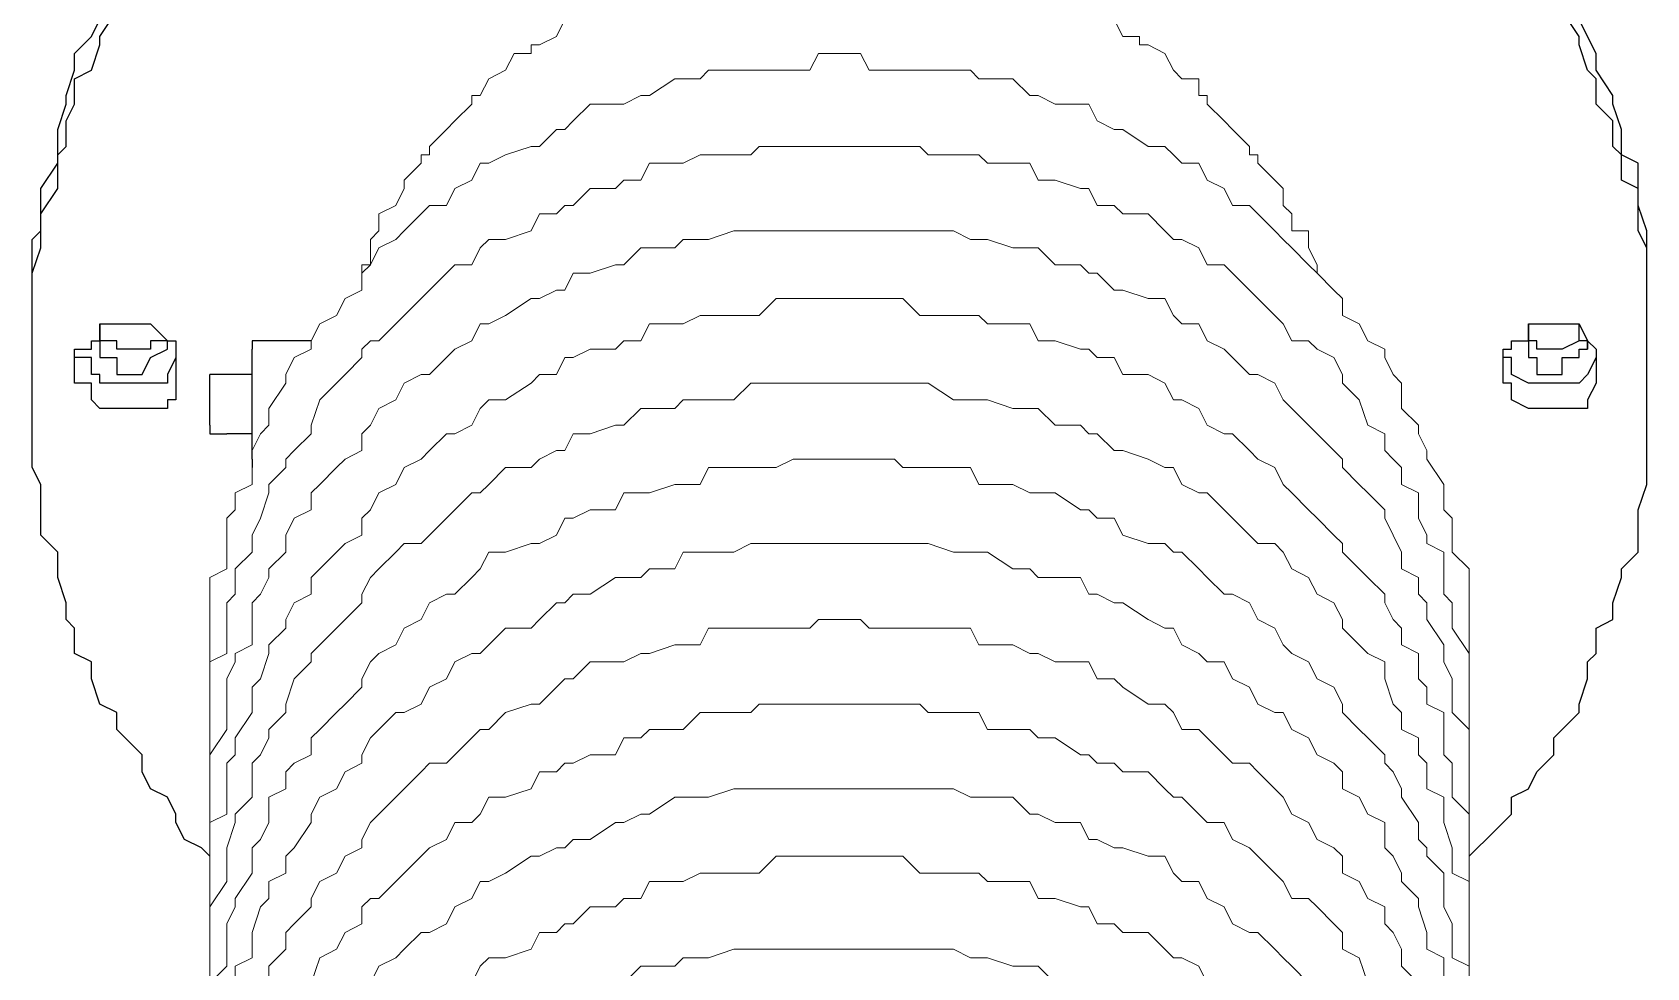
# Model space of a CAD drawing. Header units: millimetres. Extents: x 37084 to 180780, y -153145 to -16322.
# Drawn here: x 75484.8 to 75882.1, y -116791.4 to -116561.1 of the extents above; entities that cross this region are included whole.
import ezdxf

# ---------------------------------------------------------------- set-up
doc = ezdxf.new("R2010")
doc.units = ezdxf.units.MM
doc.header["$MEASUREMENT"] = 0
doc.linetypes.add('CONTINU', pattern=[0])
doc.layers.add('00', color=5, linetype='Continuous', lineweight=9)

# ---------------------------------------------------------------- blocks, each defined once
blk = doc.blocks.new('MBA')
at = {"color": 0, "linetype": 'ByBlock', "lineweight": 25}
for points in [[(1957846.1, 285251.36), (1957846.1, 285255.52), (1957846.1, 285261.76), (1957846.1, 285263.84), (1957846.1, 285270.08), (1957846.1, 285276.32), (1957848.18, 285278.4), (1957848.18, 285284.64), (1957848.18, 285288.81), (1957852.34, 285295.05), (1957852.34, 285297.13), (1957852.34, 285303.37), (1957854.42, 285309.61), (1957854.42, 285311.69), (1957856.5, 285317.93), (1957856.5, 285322.09), (1957860.66, 285326.25), (1957862.74, 285330.41)], [(1958243.41, 285251.36), (1958243.41, 285255.52), (1958243.41, 285261.76), (1958243.41, 285263.84), (1958243.41, 285270.08), (1958243.41, 285276.32), (1958243.41, 285278.4), (1958241.33, 285284.64), (1958241.33, 285288.81), (1958241.33, 285295.05), (1958237.17, 285297.13), (1958237.17, 285303.37), (1958235.09, 285309.61), (1958235.09, 285311.69), (1958230.93, 285317.93), (1958230.93, 285322.09), (1958228.85, 285326.25), (1958226.77, 285330.41)], [(1957846.1, 285243.04), (1957846.1, 285249.28), (1957846.1, 285255.52), (1957846.1, 285257.6), (1957846.1, 285263.84), (1957846.1, 285268), (1957848.18, 285274.24), (1957848.18, 285278.4), (1957848.18, 285282.56), (1957852.34, 285288.81), (1957852.34, 285290.89), (1957852.34, 285297.13), (1957854.42, 285299.21), (1957854.42, 285305.45), (1957856.5, 285309.61), (1957856.5, 285315.85), (1957860.66, 285317.93), (1957862.74, 285324.17), (1957862.74, 285326.25), (1957866.9, 285332.49)], [(1958243.41, 285243.04), (1958243.41, 285249.28), (1958243.41, 285255.52), (1958243.41, 285257.6), (1958243.41, 285263.84), (1958243.41, 285268), (1958243.41, 285274.24), (1958241.33, 285278.4), (1958241.33, 285282.56), (1958241.33, 285288.81), (1958237.17, 285290.89), (1958237.17, 285297.13), (1958235.09, 285299.21), (1958235.09, 285305.45), (1958230.93, 285309.61), (1958230.93, 285315.85), (1958228.85, 285317.93), (1958226.77, 285324.17), (1958226.77, 285326.25), (1958222.61, 285332.49)], [(1957856.5, 285243.04), (1957856.5, 285247.2), (1957856.5, 285249.28), (1957860.66, 285249.28), (1957860.66, 285251.36), (1957862.74, 285251.36), (1957862.74, 285255.52), (1957866.9, 285255.52), (1957868.98, 285255.52)], [(1957862.74, 285255.52), (1957862.74, 285251.36)], [(1957868.98, 285255.52), (1957873.14, 285255.52), (1957875.22, 285255.52), (1957879.38, 285251.36), (1957881.46, 285251.36), (1957881.46, 285249.28), (1957881.46, 285247.2), (1957881.46, 285243.04)], [(1957879.38, 285251.36), (1957875.22, 285255.52)], [(1958208.04, 285243.04), (1958208.04, 285247.2), (1958208.04, 285249.28), (1958210.12, 285249.28), (1958210.12, 285251.36), (1958214.29, 285251.36), (1958214.29, 285255.52), (1958216.37, 285255.52), (1958220.53, 285255.52)], [(1958214.29, 285255.52), (1958214.29, 285251.36)], [(1958220.53, 285255.52), (1958222.61, 285255.52), (1958226.77, 285255.52), (1958228.85, 285251.36), (1958230.93, 285249.28), (1958230.93, 285247.2), (1958230.93, 285243.04)], [(1958228.85, 285251.36), (1958226.77, 285251.36), (1958226.77, 285255.52)], [(1957846.1, 285243.04), (1957846.1, 285251.36)], [(1957862.74, 285251.36), (1957862.74, 285249.28), (1957862.74, 285247.2), (1957866.9, 285247.2), (1957866.9, 285243.04), (1957868.98, 285243.04), (1957873.14, 285243.04), (1957875.22, 285247.2), (1957879.38, 285249.28), (1957879.38, 285251.36), (1957875.22, 285251.36), (1957875.22, 285249.28), (1957873.14, 285249.28), (1957868.98, 285249.28), (1957866.9, 285249.28), (1957866.9, 285251.36), (1957862.74, 285251.36)], [(1957902.26, 285251.36), (1957900.18, 285251.36), (1957900.18, 285249.28)], [(1957900.18, 285222.24), (1957900.18, 285249.28)], [(1957914.74, 285251.36), (1957902.26, 285251.36)], [(1958214.29, 285251.36), (1958214.29, 285249.28), (1958214.29, 285247.2), (1958216.37, 285247.2), (1958216.37, 285243.04), (1958220.53, 285243.04), (1958222.61, 285243.04), (1958222.61, 285247.2), (1958226.77, 285247.2), (1958226.77, 285249.28), (1958228.85, 285249.28), (1958228.85, 285251.36)], [(1958226.77, 285251.36), (1958222.61, 285249.28), (1958220.53, 285249.28), (1958216.37, 285249.28), (1958216.37, 285251.36), (1958214.29, 285251.36)], [(1958228.85, 285251.36), (1958228.85, 285249.28)], [(1958243.41, 285243.04), (1958243.41, 285251.36)], [(1957868.98, 285240.96), (1957866.9, 285240.96), (1957862.74, 285240.96), (1957862.74, 285243.04), (1957860.66, 285243.04), (1957860.66, 285247.2), (1957856.5, 285247.2)], [(1957881.46, 285247.2), (1957879.38, 285243.04), (1957879.38, 285240.96), (1957875.22, 285240.96), (1957873.14, 285240.96), (1957868.98, 285240.96)], [(1958220.53, 285240.96), (1958216.37, 285240.96), (1958214.29, 285240.96), (1958210.12, 285243.04), (1958210.12, 285247.2), (1958208.04, 285247.2)], [(1958230.93, 285247.2), (1958228.85, 285243.04), (1958226.77, 285240.96), (1958222.61, 285240.96), (1958220.53, 285240.96)], [(1957889.78, 285124.47), (1957887.7, 285126.55), (1957883.54, 285128.63), (1957881.46, 285132.79), (1957881.46, 285134.87), (1957879.38, 285139.03), (1957875.22, 285141.11), (1957873.14, 285145.27), (1957873.14, 285149.43), (1957868.98, 285153.59), (1957866.9, 285155.67), (1957866.9, 285159.84), (1957862.74, 285161.92), (1957860.66, 285168.16), (1957860.66, 285172.32), (1957856.5, 285174.4), (1957856.5, 285180.64), (1957854.42, 285182.72), (1957854.42, 285186.88), (1957852.34, 285193.12), (1957852.34, 285195.2), (1957852.34, 285199.36), (1957848.18, 285203.52), (1957848.18, 285207.68), (1957848.18, 285209.76), (1957848.18, 285216), (1957846.1, 285220.16), (1957846.1, 285222.24), (1957846.1, 285228.48), (1957846.1, 285230.56), (1957846.1, 285236.8), (1957846.1, 285240.96), (1957846.1, 285243.04)], [(1957868.98, 285234.72), (1957866.9, 285234.72), (1957862.74, 285234.72), (1957860.66, 285236.8), (1957860.66, 285240.96), (1957856.5, 285240.96), (1957856.5, 285243.04)], [(1957881.46, 285243.04), (1957881.46, 285240.96), (1957881.46, 285236.8), (1957879.38, 285236.8), (1957879.38, 285234.72), (1957875.22, 285234.72), (1957873.14, 285234.72), (1957868.98, 285234.72)], [(1957889.78, 285230.56), (1957889.78, 285243.04)], [(1957893.94, 285243.04), (1957889.78, 285243.04)], [(1957900.18, 285243.04), (1957893.94, 285243.04)], [(1958199.72, 285124.47), (1958201.8, 285126.55), (1958203.88, 285128.63), (1958208.04, 285132.79), (1958210.12, 285134.87), (1958210.12, 285139.03), (1958214.29, 285141.11), (1958216.37, 285145.27), (1958220.53, 285149.43), (1958220.53, 285153.59), (1958222.61, 285155.67), (1958226.77, 285159.84), (1958226.77, 285161.92), (1958228.85, 285168.16), (1958228.85, 285172.32), (1958230.93, 285174.4), (1958230.93, 285180.64), (1958235.09, 285182.72), (1958235.09, 285186.88), (1958237.17, 285193.12), (1958237.17, 285195.2), (1958241.33, 285199.36), (1958241.33, 285203.52), (1958241.33, 285207.68), (1958241.33, 285209.76), (1958243.41, 285216), (1958243.41, 285220.16), (1958243.41, 285222.24), (1958243.41, 285228.48), (1958243.41, 285230.56), (1958243.41, 285236.8), (1958243.41, 285240.96), (1958243.41, 285243.04)], [(1958220.53, 285234.72), (1958216.37, 285234.72), (1958214.29, 285234.72), (1958210.12, 285236.8), (1958210.12, 285240.96), (1958208.04, 285240.96), (1958208.04, 285243.04)], [(1958230.93, 285243.04), (1958230.93, 285240.96), (1958228.85, 285236.8), (1958228.85, 285234.72), (1958226.77, 285234.72), (1958222.61, 285234.72), (1958220.53, 285234.72)], [(1957889.78, 285230.56), (1957889.78, 285228.48), (1957893.94, 285228.48)], [(1957900.18, 285228.48), (1957893.94, 285228.48)], [(1957900.18, 285222.24), (1957900.18, 285220.16)]]:
    blk.add_lwpolyline(points, dxfattribs=at)
at = {"color": 0, "linetype": 'ByBlock', "lineweight": 13}
for points in [[(1957927.22, 285268), (1957927.22, 285270.08), (1957929.3, 285270.08), (1957929.3, 285274.24), (1957929.3, 285276.32), (1957931.38, 285278.4), (1957931.38, 285282.56), (1957935.54, 285284.64), (1957937.62, 285288.81), (1957937.62, 285290.89), (1957941.78, 285295.05), (1957941.78, 285297.13), (1957943.86, 285297.13), (1957943.86, 285299.21), (1957948.02, 285303.37), (1957950.1, 285305.45), (1957954.27, 285309.61), (1957954.27, 285311.69), (1957956.35, 285311.69), (1957958.43, 285315.85), (1957962.59, 285317.93), (1957964.67, 285322.09), (1957968.83, 285322.09), (1957968.83, 285324.17), (1957970.91, 285324.17), (1957975.07, 285326.25), (1957977.15, 285330.41)], [(1958112.36, 285330.41), (1958114.44, 285326.25), (1958118.6, 285326.25), (1958118.6, 285324.17), (1958120.68, 285324.17), (1958124.84, 285322.09), (1958126.92, 285317.93), (1958129, 285315.85), (1958133.16, 285315.85), (1958133.16, 285311.69), (1958135.24, 285311.69), (1958135.24, 285309.61), (1958139.4, 285305.45), (1958141.48, 285303.37), (1958145.64, 285299.21), (1958145.64, 285297.13), (1958147.72, 285297.13), (1958147.72, 285295.05), (1958151.88, 285290.89), (1958153.96, 285288.81), (1958153.96, 285284.64), (1958156.04, 285282.56), (1958156.04, 285278.4), (1958160.2, 285278.4), (1958160.2, 285276.32), (1958160.2, 285274.24), (1958162.28, 285270.08), (1958162.28, 285268)], [(1957889.78, 285159.84), (1957889.78, 285166.08), (1957889.78, 285168.16), (1957889.78, 285172.32), (1957889.78, 285174.4), (1957889.78, 285180.64), (1957889.78, 285182.72), (1957889.78, 285186.88), (1957889.78, 285193.12), (1957893.94, 285195.2), (1957893.94, 285199.36), (1957893.94, 285201.44), (1957893.94, 285207.68), (1957896.02, 285209.76), (1957896.02, 285213.92), (1957900.18, 285216), (1957900.18, 285222.24), (1957900.18, 285224.32), (1957902.26, 285228.48), (1957904.34, 285230.56), (1957904.34, 285234.72), (1957908.5, 285240.96), (1957908.5, 285243.04), (1957910.58, 285247.2), (1957914.74, 285249.28), (1957914.74, 285251.36), (1957916.82, 285255.52), (1957920.98, 285257.6), (1957923.06, 285261.76), (1957927.22, 285263.84), (1957927.22, 285268), (1957929.3, 285270.08), (1957931.38, 285274.24), (1957935.54, 285276.32), (1957937.62, 285278.4), (1957941.78, 285282.56), (1957943.86, 285284.64), (1957948.02, 285284.64), (1957950.1, 285288.81), (1957954.27, 285290.89), (1957956.35, 285295.05), (1957958.43, 285295.05), (1957962.59, 285297.13), (1957968.83, 285299.21), (1957970.91, 285299.21), (1957975.07, 285303.37), (1957977.15, 285303.37), (1957979.23, 285305.45), (1957983.39, 285309.61), (1957989.63, 285309.61), (1957991.71, 285309.61), (1957995.87, 285311.69), (1957997.95, 285311.69), (1958004.19, 285315.85), (1958006.27, 285315.85), (1958010.43, 285315.85), (1958012.51, 285317.93), (1958018.75, 285317.93), (1958022.91, 285317.93), (1958024.99, 285317.93), (1958029.15, 285317.93), (1958033.31, 285317.93), (1958037.47, 285317.93), (1958039.55, 285322.09), (1958045.79, 285322.09)], [(1958045.79, 285322.09), (1958049.95, 285322.09), (1958052.03, 285317.93), (1958058.27, 285317.93), (1958060.35, 285317.93), (1958064.51, 285317.93), (1958066.59, 285317.93), (1958072.83, 285317.93), (1958076.99, 285317.93), (1958079.07, 285315.85), (1958081.15, 285315.85), (1958087.4, 285315.85), (1958091.56, 285311.69), (1958093.64, 285311.69), (1958097.8, 285309.61), (1958104.04, 285309.61), (1958106.12, 285309.61), (1958108.2, 285305.45), (1958112.36, 285303.37), (1958114.44, 285303.37), (1958120.68, 285299.21), (1958124.84, 285299.21), (1958126.92, 285297.13), (1958129, 285295.05), (1958133.16, 285295.05), (1958135.24, 285290.89), (1958139.4, 285288.81), (1958141.48, 285284.64), (1958145.64, 285284.64), (1958147.72, 285282.56), (1958151.88, 285278.4), (1958153.96, 285276.32), (1958156.04, 285274.24), (1958160.2, 285270.08), (1958162.28, 285268), (1958166.44, 285263.84), (1958168.52, 285261.76), (1958168.52, 285257.6), (1958172.68, 285255.52), (1958174.76, 285251.36), (1958178.92, 285249.28), (1958178.92, 285247.2), (1958181, 285243.04), (1958183.08, 285240.96), (1958183.08, 285234.72), (1958187.24, 285230.56), (1958187.24, 285228.48), (1958189.32, 285224.32), (1958189.32, 285222.24), (1958193.48, 285216), (1958193.48, 285213.92), (1958193.48, 285209.76), (1958195.56, 285207.68), (1958195.56, 285201.44), (1958195.56, 285199.36), (1958199.72, 285195.2), (1958199.72, 285193.12), (1958199.72, 285186.88), (1958199.72, 285182.72), (1958199.72, 285180.64), (1958199.72, 285174.4), (1958199.72, 285172.32), (1958199.72, 285168.16), (1958199.72, 285166.08), (1958199.72, 285159.84)], [(1957889.78, 285141.11), (1957889.78, 285145.27), (1957889.78, 285147.35), (1957889.78, 285153.59), (1957889.78, 285155.67), (1957889.78, 285159.84), (1957889.78, 285161.92), (1957889.78, 285168.16), (1957889.78, 285172.32), (1957893.94, 285174.4), (1957893.94, 285180.64), (1957893.94, 285182.72), (1957893.94, 285186.88), (1957896.02, 285188.96), (1957896.02, 285195.2), (1957900.18, 285199.36), (1957900.18, 285201.44), (1957900.18, 285203.52), (1957902.26, 285207.68), (1957904.34, 285213.92), (1957904.34, 285216), (1957908.5, 285220.16), (1957908.5, 285222.24), (1957910.58, 285224.32), (1957914.74, 285228.48), (1957914.74, 285230.56), (1957916.82, 285236.8), (1957920.98, 285240.96), (1957923.06, 285243.04), (1957927.22, 285247.2), (1957927.22, 285249.28), (1957929.3, 285251.36), (1957931.38, 285251.36), (1957935.54, 285255.52), (1957937.62, 285257.6), (1957941.78, 285261.76), (1957943.86, 285263.84), (1957948.02, 285268), (1957950.1, 285270.08), (1957954.27, 285270.08), (1957956.35, 285274.24), (1957958.43, 285276.32), (1957962.59, 285276.32), (1957968.83, 285278.4), (1957970.91, 285282.56), (1957975.07, 285282.56), (1957977.15, 285284.64), (1957979.23, 285284.64), (1957983.39, 285288.81), (1957989.63, 285288.81), (1957991.71, 285290.89), (1957995.87, 285290.89), (1957997.95, 285295.05), (1958004.19, 285295.05), (1958006.27, 285295.05), (1958010.43, 285297.13), (1958012.51, 285297.13), (1958018.75, 285297.13), (1958022.91, 285297.13), (1958024.99, 285299.21), (1958029.15, 285299.21), (1958033.31, 285299.21), (1958037.47, 285299.21), (1958039.55, 285299.21), (1958045.79, 285299.21)], [(1958045.79, 285299.21), (1958049.95, 285299.21), (1958052.03, 285299.21), (1958058.27, 285299.21), (1958060.35, 285299.21), (1958064.51, 285299.21), (1958066.59, 285297.13), (1958072.83, 285297.13), (1958076.99, 285297.13), (1958079.07, 285297.13), (1958081.15, 285295.05), (1958087.4, 285295.05), (1958091.56, 285295.05), (1958093.64, 285290.89), (1958097.8, 285290.89), (1958104.04, 285288.81), (1958106.12, 285288.81), (1958108.2, 285284.64), (1958112.36, 285284.64), (1958114.44, 285282.56), (1958120.68, 285282.56), (1958124.84, 285278.4), (1958126.92, 285276.32), (1958129, 285276.32), (1958133.16, 285274.24), (1958135.24, 285270.08), (1958139.4, 285270.08), (1958141.48, 285268), (1958145.64, 285263.84), (1958147.72, 285261.76), (1958151.88, 285257.6), (1958153.96, 285255.52), (1958156.04, 285251.36), (1958160.2, 285251.36), (1958162.28, 285249.28), (1958166.44, 285247.2), (1958168.52, 285243.04), (1958168.52, 285240.96), (1958172.68, 285236.8), (1958174.76, 285230.56), (1958178.92, 285228.48), (1958178.92, 285224.32), (1958181, 285222.24), (1958183.08, 285220.16), (1958183.08, 285216), (1958187.24, 285213.92), (1958187.24, 285207.68), (1958189.32, 285203.52), (1958189.32, 285201.44), (1958193.48, 285199.36), (1958193.48, 285195.2), (1958193.48, 285188.96), (1958195.56, 285186.88), (1958195.56, 285182.72), (1958195.56, 285180.64), (1958199.72, 285174.4), (1958199.72, 285172.32), (1958199.72, 285168.16), (1958199.72, 285161.92), (1958199.72, 285159.84), (1958199.72, 285155.67), (1958199.72, 285153.59), (1958199.72, 285147.35), (1958199.72, 285145.27), (1958199.72, 285141.11)], [(1957889.78, 285120.31), (1957889.78, 285124.47), (1957889.78, 285128.63), (1957889.78, 285132.79), (1957889.78, 285134.87), (1957889.78, 285141.11), (1957889.78, 285145.27), (1957889.78, 285147.35), (1957889.78, 285149.43), (1957893.94, 285155.67), (1957893.94, 285159.84), (1957893.94, 285161.92), (1957893.94, 285168.16), (1957896.02, 285172.32), (1957896.02, 285174.4), (1957900.18, 285176.48), (1957900.18, 285182.72), (1957900.18, 285186.88), (1957902.26, 285188.96), (1957904.34, 285193.12), (1957904.34, 285195.2), (1957908.5, 285199.36), (1957908.5, 285203.52), (1957910.58, 285207.68), (1957914.74, 285209.76), (1957914.74, 285213.92), (1957916.82, 285216), (1957920.98, 285220.16), (1957923.06, 285222.24), (1957927.22, 285224.32), (1957927.22, 285228.48), (1957929.3, 285230.56), (1957931.38, 285234.72), (1957935.54, 285236.8), (1957937.62, 285240.96), (1957941.78, 285243.04), (1957943.86, 285243.04), (1957948.02, 285247.2), (1957950.1, 285249.28), (1957954.27, 285251.36), (1957956.35, 285255.52), (1957958.43, 285255.52), (1957962.59, 285257.6), (1957968.83, 285261.76), (1957970.91, 285261.76), (1957975.07, 285263.84), (1957977.15, 285263.84), (1957979.23, 285268), (1957983.39, 285268), (1957989.63, 285270.08), (1957991.71, 285270.08), (1957995.87, 285274.24), (1957997.95, 285274.24), (1958004.19, 285274.24), (1958006.27, 285276.32), (1958010.43, 285276.32), (1958012.51, 285276.32), (1958018.75, 285278.4), (1958022.91, 285278.4), (1958024.99, 285278.4), (1958029.15, 285278.4), (1958033.31, 285278.4), (1958037.47, 285278.4), (1958039.55, 285278.4), (1958045.79, 285278.4)], [(1958045.79, 285278.4), (1958049.95, 285278.4), (1958052.03, 285278.4), (1958058.27, 285278.4), (1958060.35, 285278.4), (1958064.51, 285278.4), (1958066.59, 285278.4), (1958072.83, 285278.4), (1958076.99, 285276.32), (1958079.07, 285276.32), (1958081.15, 285276.32), (1958087.4, 285274.24), (1958091.56, 285274.24), (1958093.64, 285274.24), (1958097.8, 285270.08), (1958104.04, 285270.08), (1958106.12, 285268), (1958108.2, 285268), (1958112.36, 285263.84), (1958114.44, 285263.84), (1958120.68, 285261.76), (1958124.84, 285261.76), (1958126.92, 285257.6), (1958129, 285255.52), (1958133.16, 285255.52), (1958135.24, 285251.36), (1958139.4, 285249.28), (1958141.48, 285247.2), (1958145.64, 285243.04), (1958147.72, 285243.04), (1958151.88, 285240.96), (1958153.96, 285236.8), (1958156.04, 285234.72), (1958160.2, 285230.56), (1958162.28, 285228.48), (1958166.44, 285224.32), (1958168.52, 285222.24), (1958168.52, 285220.16), (1958172.68, 285216), (1958174.76, 285213.92), (1958178.92, 285209.76), (1958178.92, 285207.68), (1958181, 285203.52), (1958183.08, 285199.36), (1958183.08, 285195.2), (1958187.24, 285193.12), (1958187.24, 285188.96), (1958189.32, 285186.88), (1958189.32, 285182.72), (1958193.48, 285176.48), (1958193.48, 285174.4), (1958193.48, 285172.32), (1958195.56, 285168.16), (1958195.56, 285161.92), (1958195.56, 285159.84), (1958199.72, 285155.67), (1958199.72, 285149.43), (1958199.72, 285147.35), (1958199.72, 285145.27), (1958199.72, 285141.11), (1958199.72, 285134.87), (1958199.72, 285132.79), (1958199.72, 285128.63), (1958199.72, 285124.47), (1958199.72, 285120.31)], [(1957889.78, 285101.59), (1957889.78, 285105.75), (1957889.78, 285107.83), (1957889.78, 285111.99), (1957889.78, 285118.23), (1957889.78, 285120.31), (1957889.78, 285124.47), (1957889.78, 285128.63), (1957889.78, 285132.79), (1957893.94, 285134.87), (1957893.94, 285139.03), (1957893.94, 285145.27), (1957893.94, 285147.35), (1957896.02, 285149.43), (1957896.02, 285153.59), (1957900.18, 285159.84), (1957900.18, 285161.92), (1957900.18, 285166.08), (1957902.26, 285168.16), (1957904.34, 285174.4), (1957904.34, 285176.48), (1957908.5, 285180.64), (1957908.5, 285182.72), (1957910.58, 285186.88), (1957914.74, 285188.96), (1957914.74, 285193.12), (1957916.82, 285195.2), (1957920.98, 285199.36), (1957923.06, 285201.44), (1957927.22, 285203.52), (1957927.22, 285207.68), (1957929.3, 285209.76), (1957931.38, 285213.92), (1957935.54, 285216), (1957937.62, 285220.16), (1957941.78, 285222.24), (1957943.86, 285224.32), (1957948.02, 285228.48), (1957950.1, 285228.48), (1957954.27, 285230.56), (1957956.35, 285234.72), (1957958.43, 285236.8), (1957962.59, 285236.8), (1957968.83, 285240.96), (1957970.91, 285243.04), (1957975.07, 285243.04), (1957977.15, 285247.2), (1957979.23, 285247.2), (1957983.39, 285249.28), (1957989.63, 285249.28), (1957991.71, 285251.36), (1957995.87, 285251.36), (1957997.95, 285255.52), (1958004.19, 285255.52), (1958006.27, 285255.52), (1958010.43, 285257.6), (1958012.51, 285257.6), (1958018.75, 285257.6), (1958022.91, 285257.6), (1958024.99, 285257.6), (1958029.15, 285261.76), (1958033.31, 285261.76), (1958037.47, 285261.76), (1958039.55, 285261.76), (1958045.79, 285261.76)], [(1958045.79, 285261.76), (1958049.95, 285261.76), (1958052.03, 285261.76), (1958058.27, 285261.76), (1958060.35, 285261.76), (1958064.51, 285257.6), (1958066.59, 285257.6), (1958072.83, 285257.6), (1958076.99, 285257.6), (1958079.07, 285257.6), (1958081.15, 285255.52), (1958087.4, 285255.52), (1958091.56, 285255.52), (1958093.64, 285251.36), (1958097.8, 285251.36), (1958104.04, 285249.28), (1958106.12, 285249.28), (1958108.2, 285247.2), (1958112.36, 285247.2), (1958114.44, 285243.04), (1958120.68, 285243.04), (1958124.84, 285240.96), (1958126.92, 285236.8), (1958129, 285236.8), (1958133.16, 285234.72), (1958135.24, 285230.56), (1958139.4, 285228.48), (1958141.48, 285228.48), (1958145.64, 285224.32), (1958147.72, 285222.24), (1958151.88, 285220.16), (1958153.96, 285216), (1958156.04, 285213.92), (1958160.2, 285209.76), (1958162.28, 285207.68), (1958166.44, 285203.52), (1958168.52, 285201.44), (1958168.52, 285199.36), (1958172.68, 285195.2), (1958174.76, 285193.12), (1958178.92, 285188.96), (1958178.92, 285186.88), (1958181, 285182.72), (1958183.08, 285180.64), (1958183.08, 285176.48), (1958187.24, 285174.4), (1958187.24, 285168.16), (1958189.32, 285166.08), (1958189.32, 285161.92), (1958193.48, 285159.84), (1958193.48, 285153.59), (1958193.48, 285149.43), (1958195.56, 285147.35), (1958195.56, 285145.27), (1958195.56, 285139.03), (1958199.72, 285134.87), (1958199.72, 285132.79), (1958199.72, 285128.63), (1958199.72, 285124.47), (1958199.72, 285120.31), (1958199.72, 285118.23), (1958199.72, 285111.99), (1958199.72, 285107.83), (1958199.72, 285105.75), (1958199.72, 285101.59)], [(1957889.78, 285093.27), (1957889.78, 285097.43), (1957889.78, 285099.51), (1957889.78, 285105.75), (1957889.78, 285107.83), (1957889.78, 285111.99), (1957893.94, 285118.23), (1957893.94, 285120.31), (1957893.94, 285124.47), (1957893.94, 285126.55), (1957896.02, 285132.79), (1957896.02, 285134.87), (1957900.18, 285139.03), (1957900.18, 285141.11), (1957900.18, 285147.35), (1957902.26, 285149.43), (1957904.34, 285153.59), (1957904.34, 285155.67), (1957908.5, 285159.84), (1957908.5, 285161.92), (1957910.58, 285168.16), (1957914.74, 285172.32), (1957914.74, 285174.4), (1957916.82, 285176.48), (1957920.98, 285180.64), (1957923.06, 285182.72), (1957927.22, 285186.88), (1957927.22, 285188.96), (1957929.3, 285193.12), (1957931.38, 285195.2), (1957935.54, 285199.36), (1957937.62, 285201.44), (1957941.78, 285201.44), (1957943.86, 285203.52), (1957948.02, 285207.68), (1957950.1, 285209.76), (1957954.27, 285213.92), (1957956.35, 285213.92), (1957958.43, 285216), (1957962.59, 285220.16), (1957968.83, 285220.16), (1957970.91, 285222.24), (1957975.07, 285224.32), (1957977.15, 285224.32), (1957979.23, 285228.48), (1957983.39, 285228.48), (1957989.63, 285230.56), (1957991.71, 285230.56), (1957995.87, 285234.72), (1957997.95, 285234.72), (1958004.19, 285234.72), (1958006.27, 285236.8), (1958010.43, 285236.8), (1958012.51, 285236.8), (1958018.75, 285236.8), (1958022.91, 285240.96), (1958024.99, 285240.96), (1958029.15, 285240.96), (1958033.31, 285240.96), (1958037.47, 285240.96), (1958039.55, 285240.96), (1958045.79, 285240.96)], [(1958045.79, 285240.96), (1958049.95, 285240.96), (1958052.03, 285240.96), (1958058.27, 285240.96), (1958060.35, 285240.96), (1958064.51, 285240.96), (1958066.59, 285240.96), (1958072.83, 285236.8), (1958076.99, 285236.8), (1958079.07, 285236.8), (1958081.15, 285236.8), (1958087.4, 285234.72), (1958091.56, 285234.72), (1958093.64, 285234.72), (1958097.8, 285230.56), (1958104.04, 285230.56), (1958106.12, 285228.48), (1958108.2, 285228.48), (1958112.36, 285224.32), (1958114.44, 285224.32), (1958120.68, 285222.24), (1958124.84, 285220.16), (1958126.92, 285220.16), (1958129, 285216), (1958133.16, 285213.92), (1958135.24, 285213.92), (1958139.4, 285209.76), (1958141.48, 285207.68), (1958145.64, 285203.52), (1958147.72, 285201.44), (1958151.88, 285201.44), (1958153.96, 285199.36), (1958156.04, 285195.2), (1958160.2, 285193.12), (1958162.28, 285188.96), (1958166.44, 285186.88), (1958168.52, 285182.72), (1958168.52, 285180.64), (1958172.68, 285176.48), (1958174.76, 285174.4), (1958178.92, 285172.32), (1958178.92, 285168.16), (1958181, 285161.92), (1958183.08, 285159.84), (1958183.08, 285155.67), (1958187.24, 285153.59), (1958187.24, 285149.43), (1958189.32, 285147.35), (1958189.32, 285141.11), (1958193.48, 285139.03), (1958193.48, 285134.87), (1958193.48, 285132.79), (1958195.56, 285126.55), (1958195.56, 285124.47), (1958195.56, 285120.31), (1958199.72, 285118.23), (1958199.72, 285111.99), (1958199.72, 285107.83), (1958199.72, 285105.75), (1958199.72, 285099.51), (1958199.72, 285097.43), (1958199.72, 285093.27)], [(1957889.78, 285093.27), (1957893.94, 285097.43), (1957893.94, 285099.51), (1957893.94, 285105.75), (1957893.94, 285107.83), (1957896.02, 285111.99), (1957896.02, 285114.07), (1957900.18, 285120.31), (1957900.18, 285124.47), (1957900.18, 285126.55), (1957902.26, 285128.63), (1957904.34, 285132.79), (1957904.34, 285139.03), (1957908.5, 285141.11), (1957908.5, 285145.27), (1957910.58, 285147.35), (1957914.74, 285149.43), (1957914.74, 285153.59), (1957916.82, 285155.67), (1957920.98, 285159.84), (1957923.06, 285161.92), (1957927.22, 285166.08), (1957927.22, 285168.16), (1957929.3, 285172.32), (1957931.38, 285174.4), (1957935.54, 285176.48), (1957937.62, 285180.64), (1957941.78, 285182.72), (1957943.86, 285186.88), (1957948.02, 285188.96), (1957950.1, 285188.96), (1957954.27, 285193.12), (1957956.35, 285195.2), (1957958.43, 285199.36), (1957962.59, 285199.36), (1957968.83, 285201.44), (1957970.91, 285201.44), (1957975.07, 285203.52), (1957977.15, 285207.68), (1957979.23, 285207.68), (1957983.39, 285209.76), (1957989.63, 285209.76), (1957991.71, 285213.92), (1957995.87, 285213.92), (1957997.95, 285213.92), (1958004.19, 285216), (1958006.27, 285216), (1958010.43, 285216), (1958012.51, 285220.16), (1958018.75, 285220.16), (1958022.91, 285220.16), (1958024.99, 285220.16), (1958029.15, 285220.16), (1958033.31, 285222.24), (1958037.47, 285222.24), (1958039.55, 285222.24), (1958045.79, 285222.24)], [(1958045.79, 285222.24), (1958049.95, 285222.24), (1958052.03, 285222.24), (1958058.27, 285222.24), (1958060.35, 285220.16), (1958064.51, 285220.16), (1958066.59, 285220.16), (1958072.83, 285220.16), (1958076.99, 285220.16), (1958079.07, 285216), (1958081.15, 285216), (1958087.4, 285216), (1958091.56, 285213.92), (1958093.64, 285213.92), (1958097.8, 285213.92), (1958104.04, 285209.76), (1958106.12, 285209.76), (1958108.2, 285207.68), (1958112.36, 285207.68), (1958114.44, 285203.52), (1958120.68, 285201.44), (1958124.84, 285201.44), (1958126.92, 285199.36), (1958129, 285199.36), (1958133.16, 285195.2), (1958135.24, 285193.12), (1958139.4, 285188.96), (1958141.48, 285188.96), (1958145.64, 285186.88), (1958147.72, 285182.72), (1958151.88, 285180.64), (1958153.96, 285176.48), (1958156.04, 285174.4), (1958160.2, 285172.32), (1958162.28, 285168.16), (1958166.44, 285166.08), (1958168.52, 285161.92), (1958168.52, 285159.84), (1958172.68, 285155.67), (1958174.76, 285153.59), (1958178.92, 285149.43), (1958178.92, 285147.35), (1958181, 285145.27), (1958183.08, 285141.11), (1958183.08, 285139.03), (1958187.24, 285132.79), (1958187.24, 285128.63), (1958189.32, 285126.55), (1958189.32, 285124.47), (1958193.48, 285120.31), (1958193.48, 285114.07), (1958193.48, 285111.99), (1958195.56, 285107.83), (1958195.56, 285105.75), (1958195.56, 285099.51), (1958199.72, 285097.43), (1958199.72, 285093.27)], [(1957896.02, 285093.27), (1957896.02, 285097.43), (1957900.18, 285099.51), (1957900.18, 285101.59), (1957900.18, 285105.75), (1957902.26, 285111.99), (1957904.34, 285114.07), (1957904.34, 285118.23), (1957908.5, 285120.31), (1957908.5, 285124.47), (1957910.58, 285126.55), (1957914.74, 285132.79), (1957914.74, 285134.87), (1957916.82, 285139.03), (1957920.98, 285141.11), (1957923.06, 285145.27), (1957927.22, 285147.35), (1957927.22, 285149.43), (1957929.3, 285153.59), (1957931.38, 285155.67), (1957935.54, 285159.84), (1957937.62, 285159.84), (1957941.78, 285161.92), (1957943.86, 285166.08), (1957948.02, 285168.16), (1957950.1, 285172.32), (1957954.27, 285174.4), (1957956.35, 285174.4), (1957958.43, 285176.48), (1957962.59, 285180.64), (1957968.83, 285180.64), (1957970.91, 285182.72), (1957975.07, 285186.88), (1957977.15, 285186.88), (1957979.23, 285188.96), (1957983.39, 285188.96), (1957989.63, 285193.12), (1957991.71, 285193.12), (1957995.87, 285193.12), (1957997.95, 285195.2), (1958004.19, 285195.2), (1958006.27, 285199.36), (1958010.43, 285199.36), (1958012.51, 285199.36), (1958018.75, 285199.36), (1958022.91, 285201.44), (1958024.99, 285201.44), (1958029.15, 285201.44), (1958033.31, 285201.44), (1958037.47, 285201.44), (1958039.55, 285201.44), (1958045.79, 285201.44)], [(1958045.79, 285201.44), (1958049.95, 285201.44), (1958052.03, 285201.44), (1958058.27, 285201.44), (1958060.35, 285201.44), (1958064.51, 285201.44), (1958066.59, 285201.44), (1958072.83, 285199.36), (1958076.99, 285199.36), (1958079.07, 285199.36), (1958081.15, 285199.36), (1958087.4, 285195.2), (1958091.56, 285195.2), (1958093.64, 285193.12), (1958097.8, 285193.12), (1958104.04, 285193.12), (1958106.12, 285188.96), (1958108.2, 285188.96), (1958112.36, 285186.88), (1958114.44, 285186.88), (1958120.68, 285182.72), (1958124.84, 285180.64), (1958126.92, 285180.64), (1958129, 285176.48), (1958133.16, 285174.4), (1958135.24, 285172.32), (1958139.4, 285172.32), (1958141.48, 285168.16), (1958145.64, 285166.08), (1958147.72, 285161.92), (1958151.88, 285159.84), (1958153.96, 285159.84), (1958156.04, 285155.67), (1958160.2, 285153.59), (1958162.28, 285149.43), (1958166.44, 285147.35), (1958168.52, 285145.27), (1958168.52, 285141.11), (1958172.68, 285139.03), (1958174.76, 285134.87), (1958178.92, 285132.79), (1958178.92, 285126.55), (1958181, 285124.47), (1958183.08, 285120.31), (1958183.08, 285118.23), (1958187.24, 285114.07), (1958187.24, 285111.99), (1958189.32, 285105.75), (1958189.32, 285101.59), (1958193.48, 285099.51), (1958193.48, 285097.43), (1958193.48, 285093.27)], [(1957904.34, 285093.27), (1957904.34, 285097.43), (1957908.5, 285101.59), (1957908.5, 285105.75), (1957910.58, 285107.83), (1957914.74, 285111.99), (1957914.74, 285114.07), (1957916.82, 285118.23), (1957920.98, 285120.31), (1957923.06, 285124.47), (1957927.22, 285126.55), (1957927.22, 285128.63), (1957929.3, 285132.79), (1957931.38, 285134.87), (1957935.54, 285139.03), (1957937.62, 285141.11), (1957941.78, 285145.27), (1957943.86, 285147.35), (1957948.02, 285147.35), (1957950.1, 285149.43), (1957954.27, 285153.59), (1957956.35, 285155.67), (1957958.43, 285155.67), (1957962.59, 285159.84), (1957968.83, 285161.92), (1957970.91, 285161.92), (1957975.07, 285166.08), (1957977.15, 285168.16), (1957979.23, 285168.16), (1957983.39, 285172.32), (1957989.63, 285172.32), (1957991.71, 285172.32), (1957995.87, 285174.4), (1957997.95, 285174.4), (1958004.19, 285176.48), (1958006.27, 285176.48), (1958010.43, 285176.48), (1958012.51, 285180.64), (1958018.75, 285180.64), (1958022.91, 285180.64), (1958024.99, 285180.64), (1958029.15, 285180.64), (1958033.31, 285180.64), (1958037.47, 285180.64), (1958039.55, 285182.72), (1958045.79, 285182.72)], [(1958045.79, 285182.72), (1958049.95, 285182.72), (1958052.03, 285180.64), (1958058.27, 285180.64), (1958060.35, 285180.64), (1958064.51, 285180.64), (1958066.59, 285180.64), (1958072.83, 285180.64), (1958076.99, 285180.64), (1958079.07, 285176.48), (1958081.15, 285176.48), (1958087.4, 285176.48), (1958091.56, 285174.4), (1958093.64, 285174.4), (1958097.8, 285172.32), (1958104.04, 285172.32), (1958106.12, 285172.32), (1958108.2, 285168.16), (1958112.36, 285168.16), (1958114.44, 285166.08), (1958120.68, 285161.92), (1958124.84, 285161.92), (1958126.92, 285159.84), (1958129, 285155.67), (1958133.16, 285155.67), (1958135.24, 285153.59), (1958139.4, 285149.43), (1958141.48, 285147.35), (1958145.64, 285147.35), (1958147.72, 285145.27), (1958151.88, 285141.11), (1958153.96, 285139.03), (1958156.04, 285134.87), (1958160.2, 285132.79), (1958162.28, 285128.63), (1958166.44, 285126.55), (1958168.52, 285124.47), (1958168.52, 285120.31), (1958172.68, 285118.23), (1958174.76, 285114.07), (1958178.92, 285111.99), (1958178.92, 285107.83), (1958181, 285105.75), (1958183.08, 285101.59), (1958183.08, 285097.43), (1958187.24, 285093.27)], [(1957914.74, 285093.27), (1957916.82, 285099.51), (1957920.98, 285101.59), (1957923.06, 285105.75), (1957927.22, 285107.83), (1957927.22, 285111.99), (1957929.3, 285114.07), (1957931.38, 285114.07), (1957935.54, 285118.23), (1957937.62, 285120.31), (1957941.78, 285124.47), (1957943.86, 285126.55), (1957948.02, 285128.63), (1957950.1, 285132.79), (1957954.27, 285132.79), (1957956.35, 285134.87), (1957958.43, 285139.03), (1957962.59, 285139.03), (1957968.83, 285141.11), (1957970.91, 285145.27), (1957975.07, 285145.27), (1957977.15, 285147.35), (1957979.23, 285147.35), (1957983.39, 285149.43), (1957989.63, 285149.43), (1957991.71, 285153.59), (1957995.87, 285153.59), (1957997.95, 285155.67), (1958004.19, 285155.67), (1958006.27, 285155.67), (1958010.43, 285159.84), (1958012.51, 285159.84), (1958018.75, 285159.84), (1958022.91, 285159.84), (1958024.99, 285161.92), (1958029.15, 285161.92), (1958033.31, 285161.92), (1958037.47, 285161.92), (1958039.55, 285161.92), (1958045.79, 285161.92)], [(1958045.79, 285161.92), (1958049.95, 285161.92), (1958052.03, 285161.92), (1958058.27, 285161.92), (1958060.35, 285161.92), (1958064.51, 285161.92), (1958066.59, 285159.84), (1958072.83, 285159.84), (1958076.99, 285159.84), (1958079.07, 285159.84), (1958081.15, 285155.67), (1958087.4, 285155.67), (1958091.56, 285155.67), (1958093.64, 285153.59), (1958097.8, 285153.59), (1958104.04, 285149.43), (1958106.12, 285149.43), (1958108.2, 285147.35), (1958112.36, 285147.35), (1958114.44, 285145.27), (1958120.68, 285145.27), (1958124.84, 285141.11), (1958126.92, 285139.03), (1958129, 285139.03), (1958133.16, 285134.87), (1958135.24, 285132.79), (1958139.4, 285132.79), (1958141.48, 285128.63), (1958145.64, 285126.55), (1958147.72, 285124.47), (1958151.88, 285120.31), (1958153.96, 285118.23), (1958156.04, 285114.07), (1958160.2, 285114.07), (1958162.28, 285111.99), (1958166.44, 285107.83), (1958168.52, 285105.75), (1958168.52, 285101.59), (1958172.68, 285099.51), (1958174.76, 285093.27)], [(1957929.3, 285093.27), (1957931.38, 285097.43), (1957935.54, 285099.51), (1957937.62, 285101.59), (1957941.78, 285105.75), (1957943.86, 285105.75), (1957948.02, 285107.83), (1957950.1, 285111.99), (1957954.27, 285114.07), (1957956.35, 285118.23), (1957958.43, 285118.23), (1957962.59, 285120.31), (1957968.83, 285124.47), (1957970.91, 285124.47), (1957975.07, 285126.55), (1957977.15, 285126.55), (1957979.23, 285128.63), (1957983.39, 285128.63), (1957989.63, 285132.79), (1957991.71, 285132.79), (1957995.87, 285134.87), (1957997.95, 285134.87), (1958004.19, 285139.03), (1958006.27, 285139.03), (1958010.43, 285139.03), (1958012.51, 285139.03), (1958018.75, 285141.11), (1958022.91, 285141.11), (1958024.99, 285141.11), (1958029.15, 285141.11), (1958033.31, 285141.11), (1958037.47, 285141.11), (1958039.55, 285141.11), (1958045.79, 285141.11)], [(1958045.79, 285141.11), (1958049.95, 285141.11), (1958052.03, 285141.11), (1958058.27, 285141.11), (1958060.35, 285141.11), (1958064.51, 285141.11), (1958066.59, 285141.11), (1958072.83, 285141.11), (1958076.99, 285139.03), (1958079.07, 285139.03), (1958081.15, 285139.03), (1958087.4, 285139.03), (1958091.56, 285134.87), (1958093.64, 285134.87), (1958097.8, 285132.79), (1958104.04, 285132.79), (1958106.12, 285128.63), (1958108.2, 285128.63), (1958112.36, 285126.55), (1958114.44, 285126.55), (1958120.68, 285124.47), (1958124.84, 285124.47), (1958126.92, 285120.31), (1958129, 285118.23), (1958133.16, 285118.23), (1958135.24, 285114.07), (1958139.4, 285111.99), (1958141.48, 285107.83), (1958145.64, 285105.75), (1958147.72, 285105.75), (1958151.88, 285101.59), (1958153.96, 285099.51), (1958156.04, 285097.43), (1958160.2, 285093.27)], [(1957954.27, 285093.27), (1957956.35, 285097.43), (1957958.43, 285099.51), (1957962.59, 285099.51), (1957968.83, 285101.59), (1957970.91, 285105.75), (1957975.07, 285105.75), (1957977.15, 285107.83), (1957979.23, 285107.83), (1957983.39, 285111.99), (1957989.63, 285111.99), (1957991.71, 285114.07), (1957995.87, 285114.07), (1957997.95, 285118.23), (1958004.19, 285118.23), (1958006.27, 285118.23), (1958010.43, 285120.31), (1958012.51, 285120.31), (1958018.75, 285120.31), (1958022.91, 285120.31), (1958024.99, 285120.31), (1958029.15, 285124.47), (1958033.31, 285124.47), (1958037.47, 285124.47), (1958039.55, 285124.47), (1958045.79, 285124.47)], [(1958045.79, 285124.47), (1958049.95, 285124.47), (1958052.03, 285124.47), (1958058.27, 285124.47), (1958060.35, 285124.47), (1958064.51, 285120.31), (1958066.59, 285120.31), (1958072.83, 285120.31), (1958076.99, 285120.31), (1958079.07, 285120.31), (1958081.15, 285118.23), (1958087.4, 285118.23), (1958091.56, 285118.23), (1958093.64, 285114.07), (1958097.8, 285114.07), (1958104.04, 285111.99), (1958106.12, 285111.99), (1958108.2, 285107.83), (1958112.36, 285107.83), (1958114.44, 285105.75), (1958120.68, 285105.75), (1958124.84, 285101.59), (1958126.92, 285099.51), (1958129, 285099.51), (1958133.16, 285097.43), (1958135.24, 285093.27)], [(1957991.71, 285093.27), (1957995.87, 285097.43), (1957997.95, 285097.43), (1958004.19, 285097.43), (1958006.27, 285099.51), (1958010.43, 285099.51), (1958012.51, 285099.51), (1958018.75, 285101.59), (1958022.91, 285101.59), (1958024.99, 285101.59), (1958029.15, 285101.59), (1958033.31, 285101.59), (1958037.47, 285101.59), (1958039.55, 285101.59), (1958045.79, 285101.59)], [(1958045.79, 285101.59), (1958049.95, 285101.59), (1958052.03, 285101.59), (1958058.27, 285101.59), (1958060.35, 285101.59), (1958064.51, 285101.59), (1958066.59, 285101.59), (1958072.83, 285101.59), (1958076.99, 285099.51), (1958079.07, 285099.51), (1958081.15, 285099.51), (1958087.4, 285097.43), (1958091.56, 285097.43), (1958093.64, 285097.43), (1958097.8, 285093.27)]]:
    blk.add_lwpolyline(points, dxfattribs=at)

msp = doc.modelspace()

# ---------------------------------------------------------------- block references
at = {"layer": '00', "linetype": 'CONTINU', "lineweight": 20}
msp.add_blockref('MBA', (-1882361.32, -401888.42, 0), dxfattribs=at)

doc.saveas('drawing.dxf')
